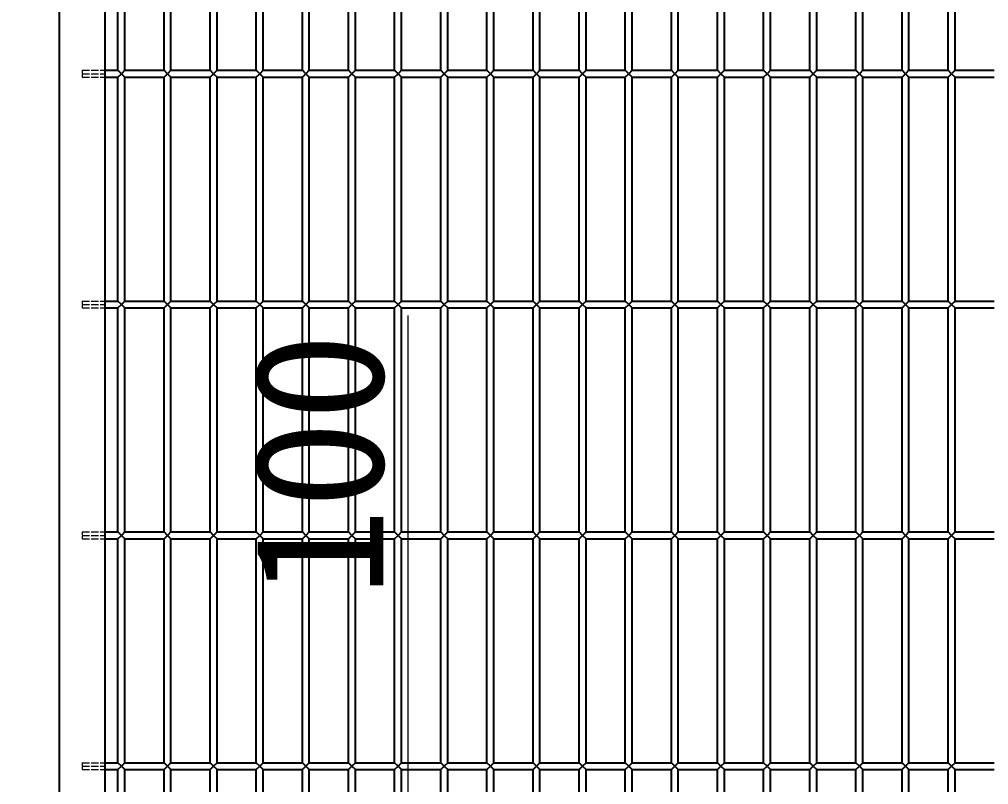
# Model space of a CAD drawing. Header units: millimetres. Extents: x 120 to 9117, y 110 to 4090.
# Drawn here: x 2015.6 to 2435.8, y 1779 to 2110.5 of the extents above; entities that cross this region are included whole.
import ezdxf

# ---------------------------------------------------------------- set-up
doc = ezdxf.new("R2010")
doc.units = ezdxf.units.MM
doc.header["$LTSCALE"] = 20
doc.linetypes.add('DASHED', pattern=[0.2067, 0.1654, -0.0413])
doc.layers.add('可见 (ISO)', color=7, linetype='Continuous', lineweight=25)
doc.layers.add('尺寸 (ISO)', color=7, linetype='Continuous', lineweight=18, true_color=0x008000)
doc.layers.add('隐藏 (ISO)', color=5, linetype='DASHED', lineweight=18, true_color=0x0000ff)
doc.styles.add('最新国标', font='simfang.ttf')
doc.dimstyles.new('默认 (GB)', dxfattribs={"dimscale": 20, "dimtxt": 2.8, "dimasz": 2.5, "dimexe": 2, "dimexo": 1.5, "dimgap": 0.5, "dimtad": 1, "dimtoh": 1, "dimdsep": 46, "dimtxsty": '最新国标', "dimcen": 0.09, "dimdle": 10, "dimclrd": 256, "dimclre": 256, "dimclrt": 256, "dimaunit": 1, "dimadec": 3, "dimazin": 2, "dimtfac": 0.535714, "dimtdec": 3, "dimtmove": 0, "dimatfit": 3, "dimfxl": 0, "dimtolj": 1, "dimlwd": -1, "dimlwe": -1, "dimarcsym": 0})

# ---------------------------------------------------------------- blocks, each defined once
blk = doc.blocks.new('*D6')
at = {"layer": 'Defpoints', "color": 0, "transparency": 16777216}
for p in [(2032.78, 3517.01), (1668.69, 1517.01), (2032.78, 1517.01)]:
    blk.add_point(p, dxfattribs=at)
at = {"layer": '尺寸 (ISO)', "color": 116, "true_color": 0x00803f, "transparency": 16777216}
for p, q in [((2002.78, 3517.01), (1628.69, 3517.01)), ((1668.69, 3467.01), (1668.69, 1567.01)), ((2002.78, 1517.01), (1628.69, 1517.01))]:
    blk.add_line(p, q, dxfattribs=at)
for points in [[(1660.36, 3467.01), (1677.03, 3467.01), (1668.69, 3517.01)], [(1660.36, 1567.01), (1677.03, 1567.01), (1668.69, 1517.01)]]:
    blk.add_solid(points, dxfattribs=at)
at = {"layer": '尺寸 (ISO)', "transparency": 16777216, "insert": (1630.37, 2517.01), "char_height": 56, "attachment_point": 5, "rotation": 90, "style": '最新国标'}
blk.add_mtext('\\A1;2000', dxfattribs=at)
blk = doc.blocks.new('*D9')
at = {"layer": 'Defpoints', "color": 0, "transparency": 16777216}
for p in [(2052.78, 1687.01), (2052.78, 1587.01), (2184.09, 1587.01)]:
    blk.add_point(p, dxfattribs=at)
at = {"layer": '尺寸 (ISO)', "color": 116, "true_color": 0x00803f, "transparency": 16777216}
for p, q in [((2184.09, 1737.01), (2184.09, 1982.31)), ((2082.78, 1687.01), (2224.09, 1687.01)), ((2184.09, 1587.01), (2184.09, 1687.01)), ((2082.78, 1587.01), (2224.09, 1587.01)), ((2184.09, 1537.01), (2184.09, 1487.01))]:
    blk.add_line(p, q, dxfattribs=at)
for points in [[(2175.76, 1737.01), (2192.43, 1737.01), (2184.09, 1687.01)], [(2175.76, 1537.01), (2192.43, 1537.01), (2184.09, 1587.01)]]:
    blk.add_solid(points, dxfattribs=at)
at = {"layer": '尺寸 (ISO)', "transparency": 16777216, "insert": (2145.77, 1917.59), "char_height": 56, "attachment_point": 5, "rotation": 90, "style": '最新国标'}
blk.add_mtext('\\A1;100', dxfattribs=at)
blk = doc.blocks.new('*D10')
at = {"layer": 'Defpoints', "color": 0, "transparency": 16777216}
for p in [(1852.78, 2507.01), (2052.78, 2507.01), (2032.78, 1517.01)]:
    blk.add_point(p, dxfattribs=at)
at = {"layer": '尺寸 (ISO)', "color": 116, "true_color": 0x00803f, "transparency": 16777216}
for p, q in [((2022.78, 2507.01), (1812.78, 2507.01)), ((1852.78, 1567.01), (1852.78, 2457.01)), ((2002.78, 1517.01), (1812.78, 1517.01))]:
    blk.add_line(p, q, dxfattribs=at)
for points in [[(1844.45, 2457.01), (1861.11, 2457.01), (1852.78, 2507.01)], [(1844.45, 1567.01), (1861.11, 1567.01), (1852.78, 1517.01)]]:
    blk.add_solid(points, dxfattribs=at)
at = {"layer": '尺寸 (ISO)', "transparency": 16777216, "insert": (1814.46, 2012.01), "char_height": 56, "attachment_point": 5, "rotation": 90, "style": '最新国标'}
blk.add_mtext('\\A1;990', dxfattribs=at)

msp = doc.modelspace()

# ---------------------------------------------------------------- linework, layer by layer
at = {"layer": '可见 (ISO)'}
for p, q in [((2032.78, 3517.011), (2032.78, 1517.011)), ((2052.78, 1537.011), (2052.78, 2507.011)), ((2058.28, 2088.511), (2058.28, 2185.511)), ((2061.28, 2088.511), (2061.28, 2185.511)), ((2078.28, 2088.511), (2078.28, 2185.511)), ((2081.28, 2088.511), (2081.28, 2185.511)), ((2098.28, 2088.511), (2098.28, 2185.511)), ((2101.28, 2088.511), (2101.28, 2185.511)), ((2118.28, 2088.511), (2118.28, 2185.511)), ((2121.28, 2088.511), (2121.28, 2185.511)), ((2138.28, 2088.511), (2138.28, 2185.511)), ((2141.28, 2088.511), (2141.28, 2185.511)), ((2158.28, 2088.511), (2158.28, 2185.511)), ((2161.28, 2088.511), (2161.28, 2185.511)), ((2178.28, 2088.511), (2178.28, 2185.511)), ((2181.28, 2088.511), (2181.28, 2185.511)), ((2198.28, 2088.511), (2198.28, 2185.511)), ((2201.28, 2088.511), (2201.28, 2185.511)), ((2218.28, 2088.511), (2218.28, 2185.511)), ((2221.28, 2088.511), (2221.28, 2185.511)), ((2238.28, 2088.511), (2238.28, 2185.511)), ((2241.28, 2088.511), (2241.28, 2185.511)), ((2258.28, 2088.511), (2258.28, 2185.511)), ((2261.28, 2088.511), (2261.28, 2185.511)), ((2278.28, 2088.511), (2278.28, 2185.511)), ((2281.28, 2088.511), (2281.28, 2185.511)), ((2298.28, 2088.511), (2298.28, 2185.511)), ((2301.28, 2088.511), (2301.28, 2185.511)), ((2318.28, 2088.511), (2318.28, 2185.511)), ((2321.28, 2088.511), (2321.28, 2185.511)), ((2338.28, 2088.511), (2338.28, 2185.511)), ((2341.28, 2088.511), (2341.28, 2185.511)), ((2358.28, 2088.511), (2358.28, 2185.511)), ((2361.28, 2088.511), (2361.28, 2185.511)), ((2378.28, 2088.511), (2378.28, 2185.511)), ((2381.28, 2088.511), (2381.28, 2185.511)), ((2398.28, 2088.511), (2398.28, 2185.511)), ((2401.28, 2088.511), (2401.28, 2185.511)), ((2418.28, 2088.511), (2418.28, 2185.511)), ((2421.28, 2088.511), (2421.28, 2185.511)), ((2052.78, 2088.511), (2058.28, 2088.511)), ((2052.78, 2085.511), (2058.28, 2085.511)), ((2059.78, 2087.011), (2058.28, 2088.511)), ((2058.28, 2085.511), (2059.78, 2087.011)), ((2058.28, 1988.511), (2058.28, 2085.511)), ((2061.28, 2088.511), (2059.78, 2087.011)), ((2059.78, 2087.011), (2061.28, 2085.511)), ((2061.28, 2088.511), (2078.28, 2088.511)), ((2061.28, 2085.511), (2078.28, 2085.511)), ((2061.28, 1988.511), (2061.28, 2085.511)), ((2079.78, 2087.011), (2078.28, 2088.511)), ((2078.28, 2085.511), (2079.78, 2087.011)), ((2078.28, 1988.511), (2078.28, 2085.511)), ((2081.28, 2088.511), (2079.78, 2087.011)), ((2079.78, 2087.011), (2081.28, 2085.511)), ((2081.28, 2088.511), (2098.28, 2088.511)), ((2081.28, 2085.511), (2098.28, 2085.511)), ((2081.28, 1988.511), (2081.28, 2085.511)), ((2099.78, 2087.011), (2098.28, 2088.511)), ((2098.28, 2085.511), (2099.78, 2087.011)), ((2098.28, 1988.511), (2098.28, 2085.511)), ((2101.28, 2088.511), (2099.78, 2087.011)), ((2099.78, 2087.011), (2101.28, 2085.511)), ((2101.28, 2088.511), (2118.28, 2088.511)), ((2101.28, 2085.511), (2118.28, 2085.511)), ((2101.28, 1988.511), (2101.28, 2085.511)), ((2119.78, 2087.011), (2118.28, 2088.511)), ((2118.28, 2085.511), (2119.78, 2087.011)), ((2118.28, 1988.511), (2118.28, 2085.511)), ((2121.28, 2088.511), (2119.78, 2087.011)), ((2119.78, 2087.011), (2121.28, 2085.511)), ((2121.28, 2088.511), (2138.28, 2088.511)), ((2121.28, 2085.511), (2138.28, 2085.511)), ((2121.28, 1988.511), (2121.28, 2085.511)), ((2139.78, 2087.011), (2138.28, 2088.511)), ((2138.28, 2085.511), (2139.78, 2087.011)), ((2138.28, 1988.511), (2138.28, 2085.511)), ((2141.28, 2088.511), (2139.78, 2087.011)), ((2139.78, 2087.011), (2141.28, 2085.511)), ((2141.28, 2088.511), (2158.28, 2088.511)), ((2141.28, 2085.511), (2158.28, 2085.511)), ((2141.28, 1988.511), (2141.28, 2085.511)), ((2159.78, 2087.011), (2158.28, 2088.511)), ((2158.28, 2085.511), (2159.78, 2087.011)), ((2158.28, 1988.511), (2158.28, 2085.511)), ((2161.28, 2088.511), (2159.78, 2087.011)), ((2159.78, 2087.011), (2161.28, 2085.511)), ((2161.28, 2088.511), (2178.28, 2088.511)), ((2161.28, 2085.511), (2178.28, 2085.511)), ((2161.28, 1988.511), (2161.28, 2085.511)), ((2179.78, 2087.011), (2178.28, 2088.511)), ((2178.28, 2085.511), (2179.78, 2087.011)), ((2178.28, 1988.511), (2178.28, 2085.511)), ((2181.28, 2088.511), (2179.78, 2087.011)), ((2179.78, 2087.011), (2181.28, 2085.511)), ((2181.28, 2088.511), (2198.28, 2088.511)), ((2181.28, 2085.511), (2198.28, 2085.511)), ((2181.28, 1988.511), (2181.28, 2085.511)), ((2199.78, 2087.011), (2198.28, 2088.511)), ((2198.28, 2085.511), (2199.78, 2087.011)), ((2198.28, 1988.511), (2198.28, 2085.511)), ((2201.28, 2088.511), (2199.78, 2087.011)), ((2199.78, 2087.011), (2201.28, 2085.511)), ((2201.28, 2088.511), (2218.28, 2088.511)), ((2201.28, 2085.511), (2218.28, 2085.511)), ((2201.28, 1988.511), (2201.28, 2085.511)), ((2219.78, 2087.011), (2218.28, 2088.511)), ((2218.28, 2085.511), (2219.78, 2087.011)), ((2218.28, 1988.511), (2218.28, 2085.511)), ((2221.28, 2088.511), (2219.78, 2087.011)), ((2219.78, 2087.011), (2221.28, 2085.511)), ((2221.28, 2088.511), (2238.28, 2088.511)), ((2221.28, 2085.511), (2238.28, 2085.511)), ((2221.28, 1988.511), (2221.28, 2085.511)), ((2239.78, 2087.011), (2238.28, 2088.511)), ((2238.28, 2085.511), (2239.78, 2087.011)), ((2238.28, 1988.511), (2238.28, 2085.511)), ((2241.28, 2088.511), (2239.78, 2087.011)), ((2239.78, 2087.011), (2241.28, 2085.511)), ((2241.28, 2088.511), (2258.28, 2088.511)), ((2241.28, 2085.511), (2258.28, 2085.511)), ((2241.28, 1988.511), (2241.28, 2085.511)), ((2259.78, 2087.011), (2258.28, 2088.511)), ((2258.28, 2085.511), (2259.78, 2087.011)), ((2258.28, 1988.511), (2258.28, 2085.511)), ((2261.28, 2088.511), (2259.78, 2087.011)), ((2259.78, 2087.011), (2261.28, 2085.511)), ((2261.28, 2088.511), (2278.28, 2088.511)), ((2261.28, 2085.511), (2278.28, 2085.511)), ((2261.28, 1988.511), (2261.28, 2085.511)), ((2279.78, 2087.011), (2278.28, 2088.511)), ((2278.28, 2085.511), (2279.78, 2087.011)), ((2278.28, 1988.511), (2278.28, 2085.511)), ((2281.28, 2088.511), (2279.78, 2087.011)), ((2279.78, 2087.011), (2281.28, 2085.511)), ((2281.28, 2088.511), (2298.28, 2088.511)), ((2281.28, 2085.511), (2298.28, 2085.511)), ((2281.28, 1988.511), (2281.28, 2085.511)), ((2299.78, 2087.011), (2298.28, 2088.511)), ((2298.28, 2085.511), (2299.78, 2087.011)), ((2298.28, 1988.511), (2298.28, 2085.511)), ((2301.28, 2088.511), (2299.78, 2087.011)), ((2299.78, 2087.011), (2301.28, 2085.511)), ((2301.28, 2088.511), (2318.28, 2088.511)), ((2301.28, 2085.511), (2318.28, 2085.511)), ((2301.28, 1988.511), (2301.28, 2085.511)), ((2319.78, 2087.011), (2318.28, 2088.511)), ((2318.28, 2085.511), (2319.78, 2087.011)), ((2318.28, 1988.511), (2318.28, 2085.511)), ((2321.28, 2088.511), (2319.78, 2087.011)), ((2319.78, 2087.011), (2321.28, 2085.511)), ((2321.28, 2088.511), (2338.28, 2088.511)), ((2321.28, 2085.511), (2338.28, 2085.511)), ((2321.28, 1988.511), (2321.28, 2085.511)), ((2339.78, 2087.011), (2338.28, 2088.511)), ((2338.28, 2085.511), (2339.78, 2087.011)), ((2338.28, 1988.511), (2338.28, 2085.511)), ((2341.28, 2088.511), (2339.78, 2087.011)), ((2339.78, 2087.011), (2341.28, 2085.511)), ((2341.28, 2088.511), (2358.28, 2088.511)), ((2341.28, 2085.511), (2358.28, 2085.511)), ((2341.28, 1988.511), (2341.28, 2085.511)), ((2359.78, 2087.011), (2358.28, 2088.511)), ((2358.28, 2085.511), (2359.78, 2087.011)), ((2358.28, 1988.511), (2358.28, 2085.511)), ((2361.28, 2088.511), (2359.78, 2087.011)), ((2359.78, 2087.011), (2361.28, 2085.511)), ((2361.28, 2088.511), (2378.28, 2088.511)), ((2361.28, 2085.511), (2378.28, 2085.511)), ((2361.28, 1988.511), (2361.28, 2085.511)), ((2379.78, 2087.011), (2378.28, 2088.511)), ((2378.28, 2085.511), (2379.78, 2087.011)), ((2378.28, 1988.511), (2378.28, 2085.511)), ((2381.28, 2088.511), (2379.78, 2087.011)), ((2379.78, 2087.011), (2381.28, 2085.511)), ((2381.28, 2088.511), (2398.28, 2088.511)), ((2381.28, 2085.511), (2398.28, 2085.511)), ((2381.28, 1988.511), (2381.28, 2085.511)), ((2399.78, 2087.011), (2398.28, 2088.511)), ((2398.28, 2085.511), (2399.78, 2087.011)), ((2398.28, 1988.511), (2398.28, 2085.511)), ((2401.28, 2088.511), (2399.78, 2087.011)), ((2399.78, 2087.011), (2401.28, 2085.511)), ((2401.28, 2088.511), (2418.28, 2088.511)), ((2401.28, 2085.511), (2418.28, 2085.511)), ((2401.28, 1988.511), (2401.28, 2085.511)), ((2419.78, 2087.011), (2418.28, 2088.511)), ((2418.28, 2085.511), (2419.78, 2087.011)), ((2418.28, 1988.511), (2418.28, 2085.511)), ((2421.28, 2088.511), (2419.78, 2087.011)), ((2419.78, 2087.011), (2421.28, 2085.511)), ((2421.28, 2088.511), (2438.28, 2088.511)), ((2421.28, 2085.511), (2438.28, 2085.511)), ((2421.28, 1988.511), (2421.28, 2085.511)), ((2052.78, 1988.511), (2058.28, 1988.511)), ((2059.78, 1987.011), (2058.28, 1988.511)), ((2061.28, 1988.511), (2059.78, 1987.011)), ((2061.28, 1988.511), (2078.28, 1988.511)), ((2079.78, 1987.011), (2078.28, 1988.511)), ((2081.28, 1988.511), (2079.78, 1987.011)), ((2081.28, 1988.511), (2098.28, 1988.511)), ((2099.78, 1987.011), (2098.28, 1988.511)), ((2101.28, 1988.511), (2099.78, 1987.011)), ((2101.28, 1988.511), (2118.28, 1988.511)), ((2119.78, 1987.011), (2118.28, 1988.511)), ((2121.28, 1988.511), (2119.78, 1987.011)), ((2121.28, 1988.511), (2138.28, 1988.511)), ((2139.78, 1987.011), (2138.28, 1988.511)), ((2141.28, 1988.511), (2139.78, 1987.011)), ((2141.28, 1988.511), (2158.28, 1988.511)), ((2159.78, 1987.011), (2158.28, 1988.511)), ((2161.28, 1988.511), (2159.78, 1987.011)), ((2161.28, 1988.511), (2178.28, 1988.511)), ((2179.78, 1987.011), (2178.28, 1988.511)), ((2181.28, 1988.511), (2179.78, 1987.011)), ((2181.28, 1988.511), (2198.28, 1988.511)), ((2199.78, 1987.011), (2198.28, 1988.511)), ((2201.28, 1988.511), (2199.78, 1987.011)), ((2201.28, 1988.511), (2218.28, 1988.511)), ((2219.78, 1987.011), (2218.28, 1988.511)), ((2221.28, 1988.511), (2219.78, 1987.011)), ((2221.28, 1988.511), (2238.28, 1988.511)), ((2239.78, 1987.011), (2238.28, 1988.511)), ((2241.28, 1988.511), (2239.78, 1987.011)), ((2241.28, 1988.511), (2258.28, 1988.511)), ((2259.78, 1987.011), (2258.28, 1988.511)), ((2261.28, 1988.511), (2259.78, 1987.011)), ((2261.28, 1988.511), (2278.28, 1988.511)), ((2279.78, 1987.011), (2278.28, 1988.511)), ((2281.28, 1988.511), (2279.78, 1987.011)), ((2281.28, 1988.511), (2298.28, 1988.511)), ((2299.78, 1987.011), (2298.28, 1988.511)), ((2301.28, 1988.511), (2299.78, 1987.011)), ((2301.28, 1988.511), (2318.28, 1988.511)), ((2319.78, 1987.011), (2318.28, 1988.511)), ((2321.28, 1988.511), (2319.78, 1987.011)), ((2321.28, 1988.511), (2338.28, 1988.511)), ((2339.78, 1987.011), (2338.28, 1988.511)), ((2341.28, 1988.511), (2339.78, 1987.011)), ((2341.28, 1988.511), (2358.28, 1988.511)), ((2359.78, 1987.011), (2358.28, 1988.511)), ((2361.28, 1988.511), (2359.78, 1987.011)), ((2361.28, 1988.511), (2378.28, 1988.511)), ((2379.78, 1987.011), (2378.28, 1988.511)), ((2381.28, 1988.511), (2379.78, 1987.011)), ((2381.28, 1988.511), (2398.28, 1988.511)), ((2399.78, 1987.011), (2398.28, 1988.511)), ((2401.28, 1988.511), (2399.78, 1987.011)), ((2401.28, 1988.511), (2418.28, 1988.511)), ((2419.78, 1987.011), (2418.28, 1988.511)), ((2421.28, 1988.511), (2419.78, 1987.011)), ((2421.28, 1988.511), (2438.28, 1988.511)), ((2052.78, 1985.511), (2058.28, 1985.511)), ((2058.28, 1985.511), (2059.78, 1987.011)), ((2058.28, 1888.511), (2058.28, 1985.511)), ((2059.78, 1987.011), (2061.28, 1985.511)), ((2061.28, 1985.511), (2078.28, 1985.511)), ((2061.28, 1888.511), (2061.28, 1985.511)), ((2078.28, 1985.511), (2079.78, 1987.011)), ((2078.28, 1888.511), (2078.28, 1985.511)), ((2079.78, 1987.011), (2081.28, 1985.511)), ((2081.28, 1985.511), (2098.28, 1985.511)), ((2081.28, 1888.511), (2081.28, 1985.511)), ((2098.28, 1985.511), (2099.78, 1987.011)), ((2098.28, 1888.511), (2098.28, 1985.511)), ((2099.78, 1987.011), (2101.28, 1985.511)), ((2101.28, 1985.511), (2118.28, 1985.511)), ((2101.28, 1888.511), (2101.28, 1985.511)), ((2118.28, 1985.511), (2119.78, 1987.011)), ((2118.28, 1888.511), (2118.28, 1985.511)), ((2119.78, 1987.011), (2121.28, 1985.511)), ((2121.28, 1985.511), (2138.28, 1985.511)), ((2121.28, 1888.511), (2121.28, 1985.511)), ((2138.28, 1985.511), (2139.78, 1987.011)), ((2138.28, 1888.511), (2138.28, 1985.511)), ((2139.78, 1987.011), (2141.28, 1985.511)), ((2141.28, 1985.511), (2158.28, 1985.511)), ((2141.28, 1888.511), (2141.28, 1985.511)), ((2158.28, 1985.511), (2159.78, 1987.011)), ((2158.28, 1888.511), (2158.28, 1985.511)), ((2159.78, 1987.011), (2161.28, 1985.511)), ((2161.28, 1985.511), (2178.28, 1985.511)), ((2161.28, 1888.511), (2161.28, 1985.511)), ((2178.28, 1985.511), (2179.78, 1987.011)), ((2178.28, 1888.511), (2178.28, 1985.511)), ((2179.78, 1987.011), (2181.28, 1985.511)), ((2181.28, 1985.511), (2198.28, 1985.511)), ((2181.28, 1888.511), (2181.28, 1985.511)), ((2198.28, 1985.511), (2199.78, 1987.011)), ((2198.28, 1888.511), (2198.28, 1985.511)), ((2199.78, 1987.011), (2201.28, 1985.511)), ((2201.28, 1985.511), (2218.28, 1985.511)), ((2201.28, 1888.511), (2201.28, 1985.511)), ((2218.28, 1985.511), (2219.78, 1987.011)), ((2218.28, 1888.511), (2218.28, 1985.511)), ((2219.78, 1987.011), (2221.28, 1985.511)), ((2221.28, 1985.511), (2238.28, 1985.511)), ((2221.28, 1888.511), (2221.28, 1985.511)), ((2238.28, 1985.511), (2239.78, 1987.011)), ((2238.28, 1888.511), (2238.28, 1985.511)), ((2239.78, 1987.011), (2241.28, 1985.511)), ((2241.28, 1985.511), (2258.28, 1985.511)), ((2241.28, 1888.511), (2241.28, 1985.511)), ((2258.28, 1985.511), (2259.78, 1987.011)), ((2258.28, 1888.511), (2258.28, 1985.511)), ((2259.78, 1987.011), (2261.28, 1985.511)), ((2261.28, 1985.511), (2278.28, 1985.511)), ((2261.28, 1888.511), (2261.28, 1985.511)), ((2278.28, 1985.511), (2279.78, 1987.011)), ((2278.28, 1888.511), (2278.28, 1985.511)), ((2279.78, 1987.011), (2281.28, 1985.511)), ((2281.28, 1985.511), (2298.28, 1985.511)), ((2281.28, 1888.511), (2281.28, 1985.511)), ((2298.28, 1985.511), (2299.78, 1987.011)), ((2298.28, 1888.511), (2298.28, 1985.511)), ((2299.78, 1987.011), (2301.28, 1985.511)), ((2301.28, 1985.511), (2318.28, 1985.511)), ((2301.28, 1888.511), (2301.28, 1985.511)), ((2318.28, 1985.511), (2319.78, 1987.011)), ((2318.28, 1888.511), (2318.28, 1985.511)), ((2319.78, 1987.011), (2321.28, 1985.511)), ((2321.28, 1985.511), (2338.28, 1985.511)), ((2321.28, 1888.511), (2321.28, 1985.511)), ((2338.28, 1985.511), (2339.78, 1987.011)), ((2338.28, 1888.511), (2338.28, 1985.511)), ((2339.78, 1987.011), (2341.28, 1985.511)), ((2341.28, 1985.511), (2358.28, 1985.511)), ((2341.28, 1888.511), (2341.28, 1985.511)), ((2358.28, 1985.511), (2359.78, 1987.011)), ((2358.28, 1888.511), (2358.28, 1985.511)), ((2359.78, 1987.011), (2361.28, 1985.511)), ((2361.28, 1985.511), (2378.28, 1985.511)), ((2361.28, 1888.511), (2361.28, 1985.511)), ((2378.28, 1985.511), (2379.78, 1987.011)), ((2378.28, 1888.511), (2378.28, 1985.511)), ((2379.78, 1987.011), (2381.28, 1985.511)), ((2381.28, 1985.511), (2398.28, 1985.511)), ((2381.28, 1888.511), (2381.28, 1985.511)), ((2398.28, 1985.511), (2399.78, 1987.011)), ((2398.28, 1888.511), (2398.28, 1985.511)), ((2399.78, 1987.011), (2401.28, 1985.511)), ((2401.28, 1985.511), (2418.28, 1985.511)), ((2401.28, 1888.511), (2401.28, 1985.511)), ((2418.28, 1985.511), (2419.78, 1987.011)), ((2418.28, 1888.511), (2418.28, 1985.511)), ((2419.78, 1987.011), (2421.28, 1985.511)), ((2421.28, 1985.511), (2438.28, 1985.511)), ((2421.28, 1888.511), (2421.28, 1985.511)), ((2052.78, 1888.511), (2058.28, 1888.511)), ((2059.78, 1887.011), (2058.28, 1888.511)), ((2058.28, 1885.511), (2059.78, 1887.011)), ((2061.28, 1888.511), (2059.78, 1887.011)), ((2059.78, 1887.011), (2061.28, 1885.511)), ((2061.28, 1888.511), (2078.28, 1888.511)), ((2079.78, 1887.011), (2078.28, 1888.511)), ((2078.28, 1885.511), (2079.78, 1887.011)), ((2081.28, 1888.511), (2079.78, 1887.011)), ((2079.78, 1887.011), (2081.28, 1885.511)), ((2081.28, 1888.511), (2098.28, 1888.511)), ((2099.78, 1887.011), (2098.28, 1888.511)), ((2098.28, 1885.511), (2099.78, 1887.011)), ((2101.28, 1888.511), (2099.78, 1887.011)), ((2099.78, 1887.011), (2101.28, 1885.511)), ((2101.28, 1888.511), (2118.28, 1888.511)), ((2119.78, 1887.011), (2118.28, 1888.511)), ((2118.28, 1885.511), (2119.78, 1887.011)), ((2121.28, 1888.511), (2119.78, 1887.011)), ((2119.78, 1887.011), (2121.28, 1885.511)), ((2121.28, 1888.511), (2138.28, 1888.511)), ((2139.78, 1887.011), (2138.28, 1888.511)), ((2138.28, 1885.511), (2139.78, 1887.011)), ((2141.28, 1888.511), (2139.78, 1887.011)), ((2139.78, 1887.011), (2141.28, 1885.511)), ((2141.28, 1888.511), (2158.28, 1888.511)), ((2159.78, 1887.011), (2158.28, 1888.511)), ((2158.28, 1885.511), (2159.78, 1887.011)), ((2161.28, 1888.511), (2159.78, 1887.011)), ((2159.78, 1887.011), (2161.28, 1885.511)), ((2161.28, 1888.511), (2178.28, 1888.511)), ((2179.78, 1887.011), (2178.28, 1888.511)), ((2178.28, 1885.511), (2179.78, 1887.011)), ((2181.28, 1888.511), (2179.78, 1887.011)), ((2179.78, 1887.011), (2181.28, 1885.511)), ((2181.28, 1888.511), (2198.28, 1888.511)), ((2199.78, 1887.011), (2198.28, 1888.511)), ((2198.28, 1885.511), (2199.78, 1887.011)), ((2201.28, 1888.511), (2199.78, 1887.011)), ((2199.78, 1887.011), (2201.28, 1885.511)), ((2201.28, 1888.511), (2218.28, 1888.511)), ((2219.78, 1887.011), (2218.28, 1888.511)), ((2218.28, 1885.511), (2219.78, 1887.011)), ((2221.28, 1888.511), (2219.78, 1887.011)), ((2219.78, 1887.011), (2221.28, 1885.511)), ((2221.28, 1888.511), (2238.28, 1888.511)), ((2239.78, 1887.011), (2238.28, 1888.511)), ((2238.28, 1885.511), (2239.78, 1887.011)), ((2241.28, 1888.511), (2239.78, 1887.011)), ((2239.78, 1887.011), (2241.28, 1885.511)), ((2241.28, 1888.511), (2258.28, 1888.511)), ((2259.78, 1887.011), (2258.28, 1888.511)), ((2258.28, 1885.511), (2259.78, 1887.011)), ((2261.28, 1888.511), (2259.78, 1887.011)), ((2259.78, 1887.011), (2261.28, 1885.511)), ((2261.28, 1888.511), (2278.28, 1888.511)), ((2279.78, 1887.011), (2278.28, 1888.511)), ((2278.28, 1885.511), (2279.78, 1887.011)), ((2281.28, 1888.511), (2279.78, 1887.011)), ((2279.78, 1887.011), (2281.28, 1885.511)), ((2281.28, 1888.511), (2298.28, 1888.511)), ((2299.78, 1887.011), (2298.28, 1888.511)), ((2298.28, 1885.511), (2299.78, 1887.011)), ((2301.28, 1888.511), (2299.78, 1887.011)), ((2299.78, 1887.011), (2301.28, 1885.511)), ((2301.28, 1888.511), (2318.28, 1888.511)), ((2319.78, 1887.011), (2318.28, 1888.511)), ((2318.28, 1885.511), (2319.78, 1887.011)), ((2321.28, 1888.511), (2319.78, 1887.011)), ((2319.78, 1887.011), (2321.28, 1885.511)), ((2321.28, 1888.511), (2338.28, 1888.511)), ((2339.78, 1887.011), (2338.28, 1888.511)), ((2338.28, 1885.511), (2339.78, 1887.011)), ((2341.28, 1888.511), (2339.78, 1887.011)), ((2339.78, 1887.011), (2341.28, 1885.511)), ((2341.28, 1888.511), (2358.28, 1888.511)), ((2359.78, 1887.011), (2358.28, 1888.511)), ((2358.28, 1885.511), (2359.78, 1887.011)), ((2361.28, 1888.511), (2359.78, 1887.011)), ((2359.78, 1887.011), (2361.28, 1885.511)), ((2361.28, 1888.511), (2378.28, 1888.511)), ((2379.78, 1887.011), (2378.28, 1888.511)), ((2378.28, 1885.511), (2379.78, 1887.011)), ((2381.28, 1888.511), (2379.78, 1887.011)), ((2379.78, 1887.011), (2381.28, 1885.511)), ((2381.28, 1888.511), (2398.28, 1888.511)), ((2399.78, 1887.011), (2398.28, 1888.511)), ((2398.28, 1885.511), (2399.78, 1887.011)), ((2401.28, 1888.511), (2399.78, 1887.011)), ((2399.78, 1887.011), (2401.28, 1885.511)), ((2401.28, 1888.511), (2418.28, 1888.511)), ((2419.78, 1887.011), (2418.28, 1888.511)), ((2418.28, 1885.511), (2419.78, 1887.011)), ((2421.28, 1888.511), (2419.78, 1887.011)), ((2419.78, 1887.011), (2421.28, 1885.511)), ((2421.28, 1888.511), (2438.28, 1888.511)), ((2052.78, 1885.511), (2058.28, 1885.511)), ((2058.28, 1788.511), (2058.28, 1885.511)), ((2061.28, 1885.511), (2078.28, 1885.511)), ((2061.28, 1788.511), (2061.28, 1885.511)), ((2078.28, 1788.511), (2078.28, 1885.511)), ((2081.28, 1885.511), (2098.28, 1885.511)), ((2081.28, 1788.511), (2081.28, 1885.511)), ((2098.28, 1788.511), (2098.28, 1885.511)), ((2101.28, 1885.511), (2118.28, 1885.511)), ((2101.28, 1788.511), (2101.28, 1885.511)), ((2118.28, 1788.511), (2118.28, 1885.511)), ((2121.28, 1885.511), (2138.28, 1885.511)), ((2121.28, 1788.511), (2121.28, 1885.511)), ((2138.28, 1788.511), (2138.28, 1885.511)), ((2141.28, 1885.511), (2158.28, 1885.511)), ((2141.28, 1788.511), (2141.28, 1885.511)), ((2158.28, 1788.511), (2158.28, 1885.511)), ((2161.28, 1885.511), (2178.28, 1885.511)), ((2161.28, 1788.511), (2161.28, 1885.511)), ((2178.28, 1788.511), (2178.28, 1885.511)), ((2181.28, 1885.511), (2198.28, 1885.511)), ((2181.28, 1788.511), (2181.28, 1885.511)), ((2198.28, 1788.511), (2198.28, 1885.511)), ((2201.28, 1885.511), (2218.28, 1885.511)), ((2201.28, 1788.511), (2201.28, 1885.511)), ((2218.28, 1788.511), (2218.28, 1885.511)), ((2221.28, 1885.511), (2238.28, 1885.511)), ((2221.28, 1788.511), (2221.28, 1885.511)), ((2238.28, 1788.511), (2238.28, 1885.511)), ((2241.28, 1885.511), (2258.28, 1885.511)), ((2241.28, 1788.511), (2241.28, 1885.511)), ((2258.28, 1788.511), (2258.28, 1885.511)), ((2261.28, 1885.511), (2278.28, 1885.511)), ((2261.28, 1788.511), (2261.28, 1885.511)), ((2278.28, 1788.511), (2278.28, 1885.511)), ((2281.28, 1885.511), (2298.28, 1885.511)), ((2281.28, 1788.511), (2281.28, 1885.511)), ((2298.28, 1788.511), (2298.28, 1885.511)), ((2301.28, 1885.511), (2318.28, 1885.511)), ((2301.28, 1788.511), (2301.28, 1885.511)), ((2318.28, 1788.511), (2318.28, 1885.511)), ((2321.28, 1885.511), (2338.28, 1885.511)), ((2321.28, 1788.511), (2321.28, 1885.511)), ((2338.28, 1788.511), (2338.28, 1885.511)), ((2341.28, 1885.511), (2358.28, 1885.511)), ((2341.28, 1788.511), (2341.28, 1885.511)), ((2358.28, 1788.511), (2358.28, 1885.511)), ((2361.28, 1885.511), (2378.28, 1885.511)), ((2361.28, 1788.511), (2361.28, 1885.511)), ((2378.28, 1788.511), (2378.28, 1885.511)), ((2381.28, 1885.511), (2398.28, 1885.511)), ((2381.28, 1788.511), (2381.28, 1885.511)), ((2398.28, 1788.511), (2398.28, 1885.511)), ((2401.28, 1885.511), (2418.28, 1885.511)), ((2401.28, 1788.511), (2401.28, 1885.511)), ((2418.28, 1788.511), (2418.28, 1885.511)), ((2421.28, 1885.511), (2438.28, 1885.511)), ((2421.28, 1788.511), (2421.28, 1885.511)), ((2052.78, 1788.511), (2058.28, 1788.511)), ((2059.78, 1787.011), (2058.28, 1788.511)), ((2058.28, 1785.511), (2059.78, 1787.011)), ((2061.28, 1788.511), (2059.78, 1787.011)), ((2059.78, 1787.011), (2061.28, 1785.511)), ((2061.28, 1788.511), (2078.28, 1788.511)), ((2079.78, 1787.011), (2078.28, 1788.511)), ((2078.28, 1785.511), (2079.78, 1787.011)), ((2081.28, 1788.511), (2079.78, 1787.011)), ((2079.78, 1787.011), (2081.28, 1785.511)), ((2081.28, 1788.511), (2098.28, 1788.511)), ((2099.78, 1787.011), (2098.28, 1788.511)), ((2098.28, 1785.511), (2099.78, 1787.011)), ((2101.28, 1788.511), (2099.78, 1787.011)), ((2099.78, 1787.011), (2101.28, 1785.511)), ((2101.28, 1788.511), (2118.28, 1788.511)), ((2119.78, 1787.011), (2118.28, 1788.511)), ((2118.28, 1785.511), (2119.78, 1787.011)), ((2121.28, 1788.511), (2119.78, 1787.011)), ((2119.78, 1787.011), (2121.28, 1785.511)), ((2121.28, 1788.511), (2138.28, 1788.511)), ((2139.78, 1787.011), (2138.28, 1788.511)), ((2138.28, 1785.511), (2139.78, 1787.011)), ((2141.28, 1788.511), (2139.78, 1787.011)), ((2139.78, 1787.011), (2141.28, 1785.511)), ((2141.28, 1788.511), (2158.28, 1788.511)), ((2159.78, 1787.011), (2158.28, 1788.511)), ((2158.28, 1785.511), (2159.78, 1787.011)), ((2161.28, 1788.511), (2159.78, 1787.011)), ((2159.78, 1787.011), (2161.28, 1785.511)), ((2161.28, 1788.511), (2178.28, 1788.511)), ((2179.78, 1787.011), (2178.28, 1788.511)), ((2178.28, 1785.511), (2179.78, 1787.011)), ((2181.28, 1788.511), (2179.78, 1787.011)), ((2179.78, 1787.011), (2181.28, 1785.511)), ((2181.28, 1788.511), (2198.28, 1788.511)), ((2199.78, 1787.011), (2198.28, 1788.511)), ((2198.28, 1785.511), (2199.78, 1787.011)), ((2201.28, 1788.511), (2199.78, 1787.011)), ((2199.78, 1787.011), (2201.28, 1785.511)), ((2201.28, 1788.511), (2218.28, 1788.511)), ((2219.78, 1787.011), (2218.28, 1788.511)), ((2218.28, 1785.511), (2219.78, 1787.011)), ((2221.28, 1788.511), (2219.78, 1787.011)), ((2219.78, 1787.011), (2221.28, 1785.511)), ((2221.28, 1788.511), (2238.28, 1788.511)), ((2239.78, 1787.011), (2238.28, 1788.511)), ((2238.28, 1785.511), (2239.78, 1787.011)), ((2241.28, 1788.511), (2239.78, 1787.011)), ((2239.78, 1787.011), (2241.28, 1785.511)), ((2241.28, 1788.511), (2258.28, 1788.511)), ((2259.78, 1787.011), (2258.28, 1788.511)), ((2258.28, 1785.511), (2259.78, 1787.011)), ((2261.28, 1788.511), (2259.78, 1787.011)), ((2259.78, 1787.011), (2261.28, 1785.511)), ((2261.28, 1788.511), (2278.28, 1788.511)), ((2279.78, 1787.011), (2278.28, 1788.511)), ((2278.28, 1785.511), (2279.78, 1787.011)), ((2281.28, 1788.511), (2279.78, 1787.011)), ((2279.78, 1787.011), (2281.28, 1785.511)), ((2281.28, 1788.511), (2298.28, 1788.511)), ((2299.78, 1787.011), (2298.28, 1788.511)), ((2298.28, 1785.511), (2299.78, 1787.011)), ((2301.28, 1788.511), (2299.78, 1787.011)), ((2299.78, 1787.011), (2301.28, 1785.511)), ((2301.28, 1788.511), (2318.28, 1788.511)), ((2319.78, 1787.011), (2318.28, 1788.511)), ((2318.28, 1785.511), (2319.78, 1787.011)), ((2321.28, 1788.511), (2319.78, 1787.011)), ((2319.78, 1787.011), (2321.28, 1785.511)), ((2321.28, 1788.511), (2338.28, 1788.511)), ((2339.78, 1787.011), (2338.28, 1788.511)), ((2338.28, 1785.511), (2339.78, 1787.011)), ((2341.28, 1788.511), (2339.78, 1787.011)), ((2339.78, 1787.011), (2341.28, 1785.511)), ((2341.28, 1788.511), (2358.28, 1788.511)), ((2359.78, 1787.011), (2358.28, 1788.511)), ((2358.28, 1785.511), (2359.78, 1787.011)), ((2361.28, 1788.511), (2359.78, 1787.011)), ((2359.78, 1787.011), (2361.28, 1785.511)), ((2361.28, 1788.511), (2378.28, 1788.511)), ((2379.78, 1787.011), (2378.28, 1788.511)), ((2378.28, 1785.511), (2379.78, 1787.011)), ((2381.28, 1788.511), (2379.78, 1787.011)), ((2379.78, 1787.011), (2381.28, 1785.511)), ((2381.28, 1788.511), (2398.28, 1788.511)), ((2399.78, 1787.011), (2398.28, 1788.511)), ((2398.28, 1785.511), (2399.78, 1787.011)), ((2401.28, 1788.511), (2399.78, 1787.011)), ((2399.78, 1787.011), (2401.28, 1785.511)), ((2401.28, 1788.511), (2418.28, 1788.511)), ((2419.78, 1787.011), (2418.28, 1788.511)), ((2418.28, 1785.511), (2419.78, 1787.011)), ((2421.28, 1788.511), (2419.78, 1787.011)), ((2419.78, 1787.011), (2421.28, 1785.511)), ((2421.28, 1788.511), (2438.28, 1788.511)), ((2052.78, 1785.511), (2058.28, 1785.511)), ((2058.28, 1688.511), (2058.28, 1785.511)), ((2061.28, 1785.511), (2078.28, 1785.511)), ((2061.28, 1688.511), (2061.28, 1785.511)), ((2078.28, 1688.511), (2078.28, 1785.511)), ((2081.28, 1785.511), (2098.28, 1785.511)), ((2081.28, 1688.511), (2081.28, 1785.511)), ((2098.28, 1688.511), (2098.28, 1785.511)), ((2101.28, 1785.511), (2118.28, 1785.511)), ((2101.28, 1688.511), (2101.28, 1785.511)), ((2118.28, 1688.511), (2118.28, 1785.511)), ((2121.28, 1785.511), (2138.28, 1785.511)), ((2121.28, 1688.511), (2121.28, 1785.511)), ((2138.28, 1688.511), (2138.28, 1785.511)), ((2141.28, 1785.511), (2158.28, 1785.511)), ((2141.28, 1688.511), (2141.28, 1785.511)), ((2158.28, 1688.511), (2158.28, 1785.511)), ((2161.28, 1785.511), (2178.28, 1785.511)), ((2161.28, 1688.511), (2161.28, 1785.511)), ((2178.28, 1688.511), (2178.28, 1785.511)), ((2181.28, 1785.511), (2198.28, 1785.511)), ((2181.28, 1688.511), (2181.28, 1785.511)), ((2198.28, 1688.511), (2198.28, 1785.511)), ((2201.28, 1785.511), (2218.28, 1785.511)), ((2201.28, 1688.511), (2201.28, 1785.511)), ((2218.28, 1688.511), (2218.28, 1785.511)), ((2221.28, 1785.511), (2238.28, 1785.511)), ((2221.28, 1688.511), (2221.28, 1785.511)), ((2238.28, 1688.511), (2238.28, 1785.511)), ((2241.28, 1785.511), (2258.28, 1785.511)), ((2241.28, 1688.511), (2241.28, 1785.511)), ((2258.28, 1688.511), (2258.28, 1785.511)), ((2261.28, 1785.511), (2278.28, 1785.511)), ((2261.28, 1688.511), (2261.28, 1785.511)), ((2278.28, 1688.511), (2278.28, 1785.511)), ((2281.28, 1785.511), (2298.28, 1785.511)), ((2281.28, 1688.511), (2281.28, 1785.511)), ((2298.28, 1688.511), (2298.28, 1785.511)), ((2301.28, 1785.511), (2318.28, 1785.511)), ((2301.28, 1688.511), (2301.28, 1785.511)), ((2318.28, 1688.511), (2318.28, 1785.511)), ((2321.28, 1785.511), (2338.28, 1785.511)), ((2321.28, 1688.511), (2321.28, 1785.511)), ((2338.28, 1688.511), (2338.28, 1785.511)), ((2341.28, 1785.511), (2358.28, 1785.511)), ((2341.28, 1688.511), (2341.28, 1785.511)), ((2358.28, 1688.511), (2358.28, 1785.511)), ((2361.28, 1785.511), (2378.28, 1785.511)), ((2361.28, 1688.511), (2361.28, 1785.511)), ((2378.28, 1688.511), (2378.28, 1785.511)), ((2381.28, 1785.511), (2398.28, 1785.511)), ((2381.28, 1688.511), (2381.28, 1785.511)), ((2398.28, 1688.511), (2398.28, 1785.511)), ((2401.28, 1785.511), (2418.28, 1785.511)), ((2401.28, 1688.511), (2401.28, 1785.511)), ((2418.28, 1688.511), (2418.28, 1785.511)), ((2421.28, 1785.511), (2438.28, 1785.511)), ((2421.28, 1688.511), (2421.28, 1785.511))]:
    msp.add_line(p, q, dxfattribs=at)
at = {"layer": '隐藏 (ISO)', "ltscale": 0.448684}
for p, q in [((2042.78, 2088.511), (2042.78, 2085.511)), ((2042.78, 1988.511), (2042.78, 1985.511)), ((2042.78, 1888.511), (2042.78, 1885.511)), ((2042.78, 1788.511), (2042.78, 1785.511))]:
    msp.add_line(p, q, dxfattribs=at)
at = {"layer": '隐藏 (ISO)', "ltscale": 0.952248}
for p, q in [((2042.78, 2088.511), (2052.78, 2088.511)), ((2042.78, 2087.011), (2052.78, 2087.011)), ((2042.78, 2085.511), (2052.78, 2085.511)), ((2042.78, 1988.511), (2052.78, 1988.511)), ((2042.78, 1987.011), (2052.78, 1987.011)), ((2042.78, 1985.511), (2052.78, 1985.511)), ((2042.78, 1888.511), (2052.78, 1888.511)), ((2042.78, 1887.011), (2052.78, 1887.011)), ((2042.78, 1885.511), (2052.78, 1885.511)), ((2042.78, 1788.511), (2052.78, 1788.511)), ((2042.78, 1787.011), (2052.78, 1787.011)), ((2042.78, 1785.511), (2052.78, 1785.511))]:
    msp.add_line(p, q, dxfattribs=at)

# ---------------------------------------------------------------- dimensions: what is measured, and where the dimension line sits
at = {"layer": '尺寸 (ISO)', "color": 116, "true_color": 0x00803f}
for base, p1, p2, angle, override, picture, middle in [((1668.693, 1517.011), (2032.78, 3517.011), (2032.78, 1517.011), 90, {"dimgap": 0.5, "dimtoh": 0, "dimdec": 2, "dimtol": 0, "dimlim": 0, "dimtp": 0, "dimtm": 0, "dimtdec": 3, "dimtofl": 0, "dimatfit": 1}, '*D6', (1668.693, 2517.011)), ((1852.78, 2507.011), (2032.78, 1517.011), (2052.78, 2507.011), 270, {"dimgap": 0.5, "dimtoh": 0, "dimdec": 2, "dimtol": 0, "dimlim": 0, "dimtp": 0, "dimtm": 0, "dimtdec": 3, "dimtofl": 0, "dimatfit": 1}, '*D10', (1852.78, 2012.011)), ((2184.094, 1587.011), (2052.78, 1687.011), (2052.78, 1587.011), 270, {"dimgap": 0.5, "dimtoh": 0, "dimdec": 2, "dimtol": 0, "dimlim": 0, "dimtp": 0, "dimtm": 0, "dimtdec": 3, "dimtofl": 1, "dimatfit": 1}, '*D9', (2184.094, 1917.594))]:
    dim = msp.add_linear_dim(base=base, p1=p1, p2=p2, angle=angle, dimstyle='默认 (GB)', override=override, dxfattribs=at)
    dim.commit()
    dim.dimension.update_dxf_attribs({"geometry": picture, "text_midpoint": middle, "dimtype": 160})

doc.saveas('drawing.dxf')
